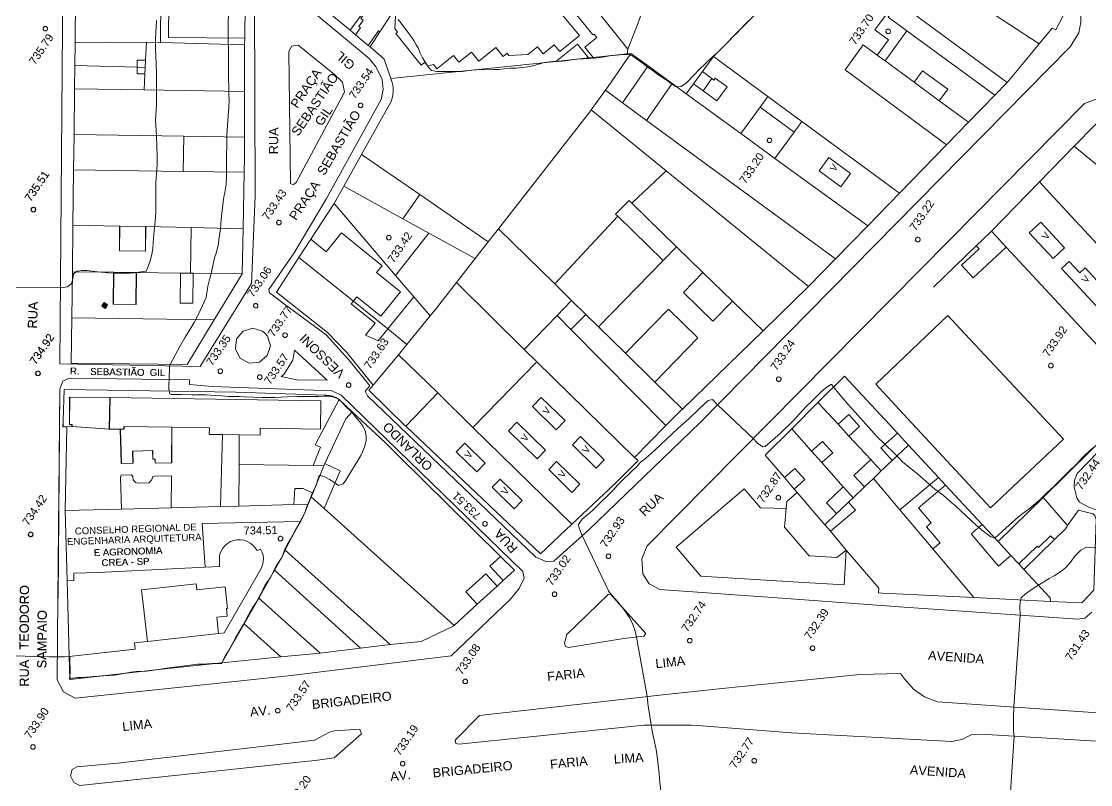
# Model space of a CAD drawing. Header units: metres. Extents: x 7 to 327053, y 40 to 7393807.
# Drawn here: x 326161 to 326394.9, y 7392759.1 to 7392926.1 of the extents above; entities that cross this region are included whole.
import ezdxf
from ezdxf.enums import TextEntityAlignment as Align

# ---------------------------------------------------------------- set-up
doc = ezdxf.new("R2010")
doc.units = ezdxf.units.M
doc.layers.get('0').update_dxf_attribs({"lineweight": 18})
for name, color, linetype, lineweight in [('100_SIST_VIARIO_MEIO_FIO', 1, 'Continuous', 18), ('106_PRACAS_PARQUES_TOP', 7, 'Continuous', 18), ('108_SEP_FIS_CANT_CENT_ILHA', 7, 'Continuous', 18), ('144_P_DUPLA_ASF_TOP', 7, 'Continuous', 18), ('160_P_SIMP_ASF_TOP', 7, 'Continuous', 18), ('168_P_SIMP_PARALE_TOP', 7, 'Continuous', 18), ('206_MURO_E_MURO_ARRIMO', 7, 'Continuous', 18), ('214_PROJ_BEIRAL_EDIF', 10, 'Continuous', 18), ('216_EDIF_NOTAVEL', 2, 'Continuous', 18), ('218_EDIF_NOTAVEL_TOP', 7, 'Continuous', 18), ('600_CURVA_MESTRA', 14, 'Continuous', 18), ('604_CURVA_INTERM', 7, 'Continuous', 18), ('606_PTO_COTADO', 7, 'Continuous', 18), ('608_PTO_COTADO_INTERVIA', 1, 'Continuous', 18), ('626_SEGM_CURVA_INTERM', 7, 'Continuous', 18), ('908_DADOS_VARIAVEIS', 7, 'Continuous', 13)]:
    doc.layers.add(name, color=color, linetype=linetype, lineweight=lineweight)
doc.styles.add('Style-Arial', font='arial.ttf', dxfattribs={"height": 1.75})

# ---------------------------------------------------------------- blocks, each defined once
blk = doc.blocks.new('SP09')
at = {"color": 0, "linetype": 'Continuous'}
blk.add_lwpolyline([(-0.03, -0.51), (-0.14, -0.49), (-0.24, -0.46), (-0.31, -0.42), (-0.35, -0.39), (-0.42, -0.31), (-0.47, -0.24), (-0.51, -0.15), (-0.52, -0.09), (-0.52, 0.03), (-0.51, 0.11), (-0.48, 0.2), (-0.44, 0.27), (-0.4, 0.33), (-0.32, 0.39), (-0.23, 0.44), (-0.15, 0.48), (-0.1, 0.48), (-0.03, 0.48), (0.08, 0.48), (0.19, 0.44), (0.27, 0.4), (0.35, 0.32), (0.41, 0.23), (0.46, 0.11), (0.48, 0.03), (0.48, -0.03), (0.47, -0.08), (0.44, -0.21), (0.38, -0.3), (0.31, -0.38), (0.23, -0.44), (0.1, -0.49), (0.02, -0.51)], close=True, dxfattribs=at)
blk = doc.blocks.new('SP10')
at = {"color": 0, "linetype": 'Continuous'}
blk.add_lwpolyline([(-0.03, -0.51), (-0.14, -0.49), (-0.24, -0.46), (-0.31, -0.42), (-0.35, -0.39), (-0.42, -0.31), (-0.47, -0.24), (-0.51, -0.15), (-0.52, -0.09), (-0.52, 0.03), (-0.51, 0.11), (-0.48, 0.2), (-0.44, 0.27), (-0.4, 0.33), (-0.32, 0.39), (-0.23, 0.44), (-0.15, 0.48), (-0.1, 0.48), (-0.03, 0.48), (0.08, 0.48), (0.19, 0.44), (0.27, 0.4), (0.35, 0.32), (0.41, 0.23), (0.46, 0.11), (0.48, 0.03), (0.48, -0.03), (0.47, -0.08), (0.44, -0.21), (0.38, -0.3), (0.31, -0.38), (0.23, -0.44), (0.1, -0.49), (0.02, -0.51)], close=True, dxfattribs=at)

msp = doc.modelspace()

# ---------------------------------------------------------------- hatches: boundary and pattern name
at = {"layer": '908_DADOS_VARIAVEIS', "lineweight": 0}
for points in [[(326179.018, 7392864.523), (326178.563, 7392863.835), (326179.31, 7392863.34), (326179.765, 7392864.029)], [(326179.067, 7392864.523), (326178.611, 7392863.835), (326179.358, 7392863.34), (326179.814, 7392864.029)]]:
    msp.add_hatch(color=256, dxfattribs=at).paths.add_polyline_path(points)

# ---------------------------------------------------------------- linework, layer by layer
at = {"layer": '100_SIST_VIARIO_MEIO_FIO'}
for points in [[(326169.405, 7392851.161), (326200.092, 7392850.62), (326211.284, 7392868.765), (326212.093, 7392887.907), (326211.948, 7392930.794), (326212.611, 7393011.658), (326211.31, 7393014.325), (326208.901, 7393016.057), (326207.109, 7393016.466), (326173.814, 7393016.34), (326171.909, 7393015.191), (326170.729, 7393013.004), (326170.087, 7392942.881)], [(326229.461, 7392914.475), (326221.492, 7392920.876), (326220.076, 7392920.615), (326219.508, 7392919.375), (326219.823, 7392890.533), (326220.523, 7392890.352), (326221.085, 7392890.807), (326231.679, 7392910.604), (326231.216, 7392912.748), (326230.732, 7392913.292)]]:
    msp.add_lwpolyline(points, close=True, dxfattribs=at)
for points in [[(326221.622, 7392930.84), (326237.03, 7392917.963), (326238.591, 7392916.059), (326239.902, 7392913.383), (326240.13, 7392911.154), (326239.684, 7392908.958), (326227.719, 7392887.316), (326220.62, 7392875.466), (326215.111, 7392867.393), (326215.238, 7392866.67), (326218.801, 7392864.014), (326227.667, 7392857.488), (326232.573, 7392852.061), (326237.158, 7392846.358), (326236.159, 7392845.162), (326236.659, 7392844.144), (326273.423, 7392808.956), (326273.48, 7392808.908), (326275.903, 7392807.84), (326277.447, 7392808.039), (326284.998, 7392814.804), (326309.435, 7392838.358), (326390.379, 7392920.524), (326392.27, 7392923.561), (326392.732, 7392925.894), (326393.38, 7392959.461)], [(326399.387, 7392908.788), (326398.18, 7392909.138), (326396.086, 7392909.06), (326393.52, 7392908.086), (326357.712, 7392871.905), (326297.854, 7392811.357), (326296.7, 7392808.518), (326296.912, 7392805.278), (326298.287, 7392803.076), (326300.597, 7392801.825), (326327.331, 7392799.899)], [(326169.353, 7392845.639), (326170.073, 7392847.387), (326171.39, 7392848.047), (326197.726, 7392847.68), (326197.737, 7392846.649), (326202.693, 7392846.207), (326228.87, 7392845.268), (326230.892, 7392844.307), (326270.654, 7392805.748), (326270.92, 7392804.265), (326269.849, 7392802.061), (326267.974, 7392799.689), (326255.016, 7392787.316), (326219.982, 7392783.036), (326197.974, 7392780.701)], [(326168.971, 7392799.892), (326169.361, 7392845.597), (326169.353, 7392845.639)], [(326169.02, 7392799.892), (326169.41, 7392845.596), (326169.402, 7392845.639)], [(326197.974, 7392780.701), (326172.745, 7392778.024), (326170.155, 7392779.446), (326168.819, 7392782.082), (326168.971, 7392799.892)]]:
    msp.add_lwpolyline(points, dxfattribs=at)
at = {"layer": '100_SIST_VIARIO_MEIO_FIO', "flags": 128}
for points in [[(326396.924, 7392818.954), (326394.479, 7392819.786), (326392.409, 7392820.951), (326391.822, 7392821.862), (326391.227, 7392824.221), (326391.353, 7392825.728), (326391.935, 7392827.183), (326396.609, 7392831.96)], [(326327.331, 7392799.899), (326354.042, 7392797.974), (326392.094, 7392795.364), (326393.571, 7392795.563), (326395.106, 7392796.828)]]:
    msp.add_lwpolyline(points, dxfattribs=at)
at = {"layer": '108_SEP_FIS_CANT_CENT_ILHA'}
for points in [[(326213.742, 7392858.318), (326211.601, 7392858.984), (326209.452, 7392858.349), (326208.017, 7392856.627), (326207.781, 7392854.398), (326208.823, 7392852.413), (326210.792, 7392851.342), (326213.025, 7392851.545), (326214.768, 7392852.955), (326215.434, 7392855.095), (326214.799, 7392857.245), (326214.323, 7392857.833)], [(326217.776, 7392848.376), (326221.232, 7392847.691), (326227.833, 7392847.598), (326220.732, 7392854.163), (326220.384, 7392851.951), (326218.36, 7392848.846)], [(326292.738, 7392791.082), (326297.118, 7392791.615), (326297.562, 7392792.182), (326289.854, 7392800.797), (326289.331, 7392800.752), (326280.266, 7392791.989), (326279.742, 7392790.105), (326280.002, 7392789.385), (326280.629, 7392789.103)]]:
    msp.add_lwpolyline(points, close=True, dxfattribs=at)
at = {"layer": '108_SEP_FIS_CANT_CENT_ILHA', "flags": 128}
for points in [[(326442.327, 7392771.743), (326379.342, 7392776.038), (326361.349, 7392777.269), (326358.553, 7392778.336), (326356.093, 7392780.04), (326354.111, 7392782.283), (326353.235, 7392783.409), (326344.382, 7392783.246), (326314.263, 7392780.151)], [(326308.896, 7392772.041), (326329.439, 7392770.48), (326364.467, 7392768.602), (326366.668, 7392769.044), (326368.699, 7392769.999), (326372.113, 7392770.119), (326442.056, 7392765.85), (326443.995, 7392766.921), (326444.779, 7392768.187), (326445.284, 7392770.861), (326445.119, 7392771.321), (326442.327, 7392771.743)]]:
    msp.add_lwpolyline(points, dxfattribs=at)
at = {"layer": '108_SEP_FIS_CANT_CENT_ILHA'}
for points in [[(326314.263, 7392780.151), (326301.267, 7392778.815), (326261.177, 7392774.257), (326255.878, 7392768.86), (326255.978, 7392768.161), (326256.665, 7392767.999), (326292.872, 7392771.727), (326297.143, 7392772.135), (326307.515, 7392772.146), (326308.896, 7392772.041)], [(326217.27, 7392767.933), (326225.057, 7392768.842), (326228.367, 7392770.584), (326229.45, 7392770.929), (326235.041, 7392771.248), (326235.359, 7392770.232), (326229.422, 7392764.997), (326225.26, 7392764.426), (326222.948, 7392764.175)], [(326201.385, 7392761.835), (326173.735, 7392758.974), (326172.417, 7392759.639), (326171.687, 7392761.091), (326172.093, 7392762.486), (326173.105, 7392763.05), (326182.011, 7392763.815), (326217.27, 7392767.933)], [(326222.948, 7392764.175), (326201.385, 7392761.835)]]:
    msp.add_lwpolyline(points, dxfattribs=at)
at = {"layer": '206_MURO_E_MURO_ARRIMO'}
for p, q in [((326232.889, 7392924.11), (326234.067, 7392923.143)), ((326209.8, 7392920.957), (326209.816, 7392922.398)), ((326236.84, 7392920.823), (326237.232, 7392920.487)), ((326237.232, 7392920.487), (326240.355, 7392917.811)), ((326240.355, 7392917.811), (326241.808, 7392913.573)), ((326235.402, 7392896.979), (326231.511, 7392890.021)), ((326231.511, 7392890.021), (326229.4, 7392886.247)), ((326229.4, 7392886.247), (326224.301, 7392878.408)), ((326369.84, 7392876.948), (326360.458, 7392867.901)), ((326170.083, 7392838.851), (326170.309, 7392845.526)), ((326170.132, 7392838.851), (326170.358, 7392845.526)), ((326170.309, 7392845.526), (326207.881, 7392844.97)), ((326207.881, 7392844.97), (326227.391, 7392844.31)), ((326227.391, 7392844.31), (326227.613, 7392844.317)), ((326227.613, 7392844.317), (326228.36, 7392844.255)), ((326228.36, 7392844.255), (326229.087, 7392844.077)), ((326229.087, 7392844.077), (326229.776, 7392843.787)), ((326229.776, 7392843.787), (326230.468, 7392843.338)), ((326170.067, 7392837.419), (326170.083, 7392838.851)), ((326170.116, 7392837.419), (326170.132, 7392838.851)), ((326233.357, 7392840.644), (326240.518, 7392833.965)), ((326384.482, 7392821.923), (326402.332, 7392839.592)), ((326170.889, 7392837.41), (326170.067, 7392837.419)), ((326170.938, 7392837.41), (326170.116, 7392837.419)), ((326240.518, 7392833.965), (326243.185, 7392831.371)), ((326243.185, 7392831.371), (326265.802, 7392809.022)), ((326266.331, 7392803.759), (326265.012, 7392802.554)), ((326260.668, 7392798.586), (326255.614, 7392793.969)), ((326171.471, 7392784.773), (326171.408, 7392787.19)), ((326171.52, 7392784.773), (326171.456, 7392787.19)), ((326201.317, 7392785.422), (326192.331, 7392784.435)), ((326204.839, 7392785.809), (326201.317, 7392785.422)), ((326171.573, 7392782.153), (326171.471, 7392784.773)), ((326171.621, 7392782.153), (326171.52, 7392784.773)), ((326192.331, 7392784.435), (326171.573, 7392782.153)), ((326192.38, 7392784.435), (326171.621, 7392782.153))]:
    msp.add_line(p, q, dxfattribs=at)
for points in [[(326237.232, 7392920.487), (326239.376, 7392923.798)], [(326303.299, 7392912.482), (326298.045, 7392916.306)], [(326231.511, 7392890.021), (326244.436, 7392882.893)], [(326229.4, 7392886.247), (326242.84, 7392870.475)], [(326233.585, 7392864.845), (326241.104, 7392858.809)], [(326208.64, 7392835.632), (326208.605, 7392829.123)], [(326327.9, 7392826.292), (326330.041, 7392823.784)], [(326340.13, 7392819.24), (326339.276, 7392818.428)]]:
    msp.add_lwpolyline(points, dxfattribs=at)
at = {"layer": '206_MURO_E_MURO_ARRIMO', "flags": 128}
for points in [[(326355.028, 7392833.406), (326352.595, 7392836.031)], [(326361.573, 7392826.345), (326363.14, 7392824.655)], [(326341.904, 7392820.927), (326340.13, 7392819.24)]]:
    msp.add_lwpolyline(points, dxfattribs=at)
at = {"layer": '214_PROJ_BEIRAL_EDIF'}
for points in [[(326293.619, 7392919.973), (326287.202, 7392928.024), (326280.642, 7392936.383), (326280.856, 7392942.168), (326281.437, 7392981.722), (326285.246, 7392981.666), (326285.601, 7393005.807), (326281.791, 7393005.863), (326281.886, 7393012.294), (326298.079, 7393012.269), (326298.028, 7393008.194), (326297.777, 7392988.166), (326297.689, 7392981.079), (326297.614, 7392975.149), (326297.536, 7392968.849), (326297.461, 7392962.896), (326297.405, 7392956.763), (326297.344, 7392948.929), (326297.285, 7392941.424), (326297.26, 7392938.226), (326297.239, 7392935.543), (326297.026, 7392929.004), (326295.91, 7392925.764)], [(326348.182, 7392961.524), (326349.105, 7392957.533), (326353.028, 7392955.306), (326389.813, 7392934.427), (326389.854, 7392929.244), (326387.231, 7392924.192), (326386.436, 7392924.579), (326383.585, 7392921.14), (326357.871, 7392938.008), (326356.053, 7392939.2), (326341.405, 7392948.809), (326332.644, 7392948.922), (326332.665, 7392950.079), (326328.811, 7392950.058), (326326.643, 7392951.994), (326326.717, 7392962.895), (326330.409, 7392962.856), (326338.591, 7392962.77), (326340.838, 7392962.746), (326345.861, 7392962.694), (326348.034, 7392962.671)], [(326280.642, 7392936.383), (326287.202, 7392928.024), (326293.619, 7392919.973), (326293.489, 7392918.94), (326286.037, 7392918.166), (326284.239, 7392920.422), (326286.866, 7392922.516), (326286.239, 7392923.301), (326285.982, 7392923.096), (326283.866, 7392925.75), (326275.045, 7392936.42), (326274.213, 7392935.678), (326271.732, 7392938.544), (326272.575, 7392939.359), (326260.039, 7392954.409), (326261.308, 7392956.204), (326262.494, 7392957.882), (326264.433, 7392955.616), (326267.292, 7392952.274), (326271.042, 7392947.657), (326275.7, 7392941.92), (326280.234, 7392936.302)], [(326239.018, 7392932.606), (326235.066, 7392933.487), (326233.933, 7392928.404), (326235.703, 7392928.01), (326232.889, 7392924.11), (326225.233, 7392930.391), (326226.268, 7392935.032), (326224.746, 7392935.371), (326224.912, 7392936.12), (326221.629, 7392936.852), (326221.595, 7392941.734), (326242.277, 7392937.122)], [(326348.176, 7392918.662), (326350.634, 7392922.001), (326347.649, 7392924.198), (326349.983, 7392927.369), (326346.71, 7392929.751), (326339.888, 7392934.717), (326334.145, 7392938.897), (326333.243, 7392939.554), (326327.315, 7392933.565), (326312.339, 7392918.354), (326324.266, 7392909.598), (326331.696, 7392904.143), (326353.039, 7392888.476), (326363.358, 7392899.093), (326341.19, 7392915.435), (326345.095, 7392920.898)], [(326383.585, 7392921.14), (326357.871, 7392938.008), (326352.715, 7392930.242), (326376.592, 7392912.671), (326379.124, 7392915.758)], [(326245.037, 7392932.538), (326239.376, 7392923.798), (326239.12, 7392923.983), (326236.84, 7392920.823), (326234.067, 7392923.143), (326235.149, 7392924.643), (326234.753, 7392924.929), (326235.75, 7392926.311), (326235.228, 7392926.687), (326240.216, 7392933.6), (326240.653, 7392933.285), (326241.799, 7392934.873)], [(326172.728, 7392921.395), (326188.313, 7392921.54), (326191.396, 7392921.456), (326191.502, 7392931.364), (326189.898, 7392931.358), (326172.829, 7392931.293)], [(326209.897, 7392929.996), (326209.816, 7392922.398), (326193.175, 7392922.562), (326193.25, 7392930.16)], [(326354.64, 7392923.979), (326373.932, 7392909.937), (326376.592, 7392912.671), (326352.715, 7392930.242), (326350.538, 7392926.965)], [(326356.225, 7392912.759), (326349.892, 7392917.417), (326354.64, 7392923.979), (326373.932, 7392909.937), (326368.147, 7392903.99), (326361.749, 7392908.696), (326363.603, 7392911.215), (326358.08, 7392915.279)], [(326188.139, 7392917.586), (326188.313, 7392921.54), (326172.728, 7392921.395), (326172.669, 7392916.446), (326186.287, 7392916.024), (326186.303, 7392917.604)], [(326188.006, 7392914.56), (326188.068, 7392915.969), (326188.139, 7392917.586), (326188.313, 7392921.54), (326191.396, 7392921.456), (326209.8, 7392920.957), (326209.747, 7392916.068), (326209.749, 7392910.758), (326187.852, 7392911.082)], [(326277.915, 7392917.322), (326285.026, 7392918.061), (326282.623, 7392921.075)], [(326356.225, 7392912.759), (326361.749, 7392908.696), (326368.147, 7392903.99), (326363.358, 7392899.093), (326341.19, 7392915.435), (326345.095, 7392920.898), (326348.176, 7392918.662), (326349.892, 7392917.417)], [(326286.037, 7392918.166), (326285.026, 7392918.061), (326277.915, 7392917.322), (326241.808, 7392913.573), (326242.023, 7392912.945), (326242.195, 7392912.216), (326242.289, 7392911.472), (326242.303, 7392910.724), (326242.236, 7392909.98), (326242.09, 7392909.248), (326241.866, 7392908.538), (326235.402, 7392896.979), (326248.105, 7392888.206), (326263.09, 7392877.856), (326265.306, 7392880.695), (326285.285, 7392906.288), (326285.601, 7392906.722), (326288.73, 7392911.022), (326289.832, 7392912.537), (326294.31, 7392919.025), (326293.489, 7392918.94)], [(326294.31, 7392919.025), (326289.832, 7392912.537), (326288.73, 7392911.022), (326292.493, 7392908.262), (326298.045, 7392916.306)], [(326306.381, 7392910.238), (326318.344, 7392901.531), (326322.584, 7392907.306), (326324.266, 7392909.598), (326312.339, 7392918.354), (326309.93, 7392915.072), (326312.019, 7392913.539), (326312.44, 7392913.229), (326312.762, 7392913.668), (326315.385, 7392911.742), (326313.129, 7392908.669), (326310.085, 7392910.905), (326307.996, 7392912.438)], [(326188.006, 7392914.56), (326187.852, 7392911.082), (326172.607, 7392911.308), (326172.669, 7392916.446), (326186.287, 7392916.024), (326186.273, 7392914.577)], [(326186.287, 7392916.024), (326188.068, 7392915.969), (326188.006, 7392914.56), (326186.273, 7392914.577)], [(326186.287, 7392916.024), (326188.068, 7392915.969), (326188.139, 7392917.586), (326186.303, 7392917.604)], [(326307.996, 7392912.438), (326310.085, 7392910.905), (326312.019, 7392913.539), (326309.93, 7392915.072)], [(326196.498, 7392900.957), (326172.487, 7392901.328), (326172.607, 7392911.308), (326187.852, 7392911.082), (326209.749, 7392910.758), (326209.751, 7392900.752)], [(326318.344, 7392901.531), (326325.796, 7392896.106), (326346.094, 7392881.331), (326339.074, 7392874.109), (326297.735, 7392904.419), (326303.299, 7392912.482), (326306.381, 7392910.238)], [(326292.493, 7392908.262), (326297.735, 7392904.419), (326339.074, 7392874.109), (326333.183, 7392868.048), (326302.005, 7392893.39), (326285.601, 7392906.722), (326288.73, 7392911.022)], [(326331.696, 7392904.143), (326324.266, 7392909.598), (326322.584, 7392907.306), (326330.014, 7392901.852)], [(326265.306, 7392880.695), (326285.285, 7392906.288), (326285.601, 7392906.722), (326302.005, 7392893.39), (326294.534, 7392886.28), (326293.885, 7392886.915), (326290.949, 7392883.916), (326291.41, 7392883.465), (326277.624, 7392868.638)], [(326353.039, 7392888.476), (326346.094, 7392881.331), (326325.796, 7392896.106), (326330.014, 7392901.852), (326331.696, 7392904.143)], [(326172.394, 7392893.612), (326172.487, 7392901.328), (326196.498, 7392900.957), (326196.383, 7392893.253)], [(326209.751, 7392900.752), (326209.753, 7392896.054), (326209.696, 7392893.054), (326196.383, 7392893.253), (326196.498, 7392900.957)], [(326335.486, 7392893.388), (326337.593, 7392896.259), (326342.336, 7392892.777), (326340.229, 7392889.907)], [(326198.104, 7392880.956), (326188.112, 7392881.173), (326182.426, 7392881.297), (326172.249, 7392881.519), (326172.394, 7392893.612), (326196.383, 7392893.253), (326209.696, 7392893.054), (326209.464, 7392880.709)], [(326316.524, 7392864.871), (326310.065, 7392871.16), (326304.302, 7392876.77), (326294.534, 7392886.28), (326302.005, 7392893.39), (326333.183, 7392868.048), (326323.202, 7392858.37)], [(326250.097, 7392879.771), (326260.224, 7392874.186), (326263.09, 7392877.856), (326248.105, 7392888.206), (326244.436, 7392882.893)], [(326284.419, 7392861.987), (326287.217, 7392859.248), (326301.347, 7392873.739), (326291.41, 7392883.465), (326277.624, 7392868.638), (326281.337, 7392865.004)], [(326182.426, 7392881.297), (326182.405, 7392875.865), (326188.092, 7392875.843), (326188.112, 7392881.173), (326198.104, 7392880.956), (326197.982, 7392871.004), (326195.791, 7392871.031), (326186.107, 7392871.151), (326181.135, 7392871.212), (326172.126, 7392871.323), (326172.249, 7392881.519)], [(326182.426, 7392881.297), (326188.112, 7392881.173), (326188.092, 7392875.843), (326182.405, 7392875.865)], [(326182.474, 7392881.297), (326188.161, 7392881.173), (326188.141, 7392875.843), (326182.454, 7392875.865)], [(326198.541, 7392870.997), (326209.279, 7392870.865), (326209.464, 7392880.709), (326198.104, 7392880.956), (326197.982, 7392871.004)], [(326233.585, 7392864.845), (326234.38, 7392865.823), (326239.595, 7392861.584), (326243.924, 7392866.909), (326238.687, 7392871.166), (326239.864, 7392872.615), (326231.003, 7392879.817), (326227.647, 7392875.689), (326224.301, 7392878.408), (326221.69, 7392874.394)], [(326250.372, 7392861.636), (326246.805, 7392865.823), (326242.84, 7392870.475), (326250.097, 7392879.771), (326260.224, 7392874.186), (326256.117, 7392868.925), (326251.763, 7392863.347)], [(326277.624, 7392868.638), (326281.337, 7392865.004), (326278.152, 7392861.737), (326270.929, 7392854.33), (326256.117, 7392868.925), (326260.224, 7392874.186), (326263.09, 7392877.856), (326265.306, 7392880.695)], [(326376.414, 7392876.716), (326373.188, 7392880.199), (326372.827, 7392879.828), (326369.84, 7392876.948), (326370.451, 7392876.289), (326366.616, 7392872.738), (326369.156, 7392869.995)], [(326299.547, 7392847.179), (326308.97, 7392856.842), (326302.509, 7392863.142), (326293.098, 7392853.491), (326287.217, 7392859.248), (326301.347, 7392873.739), (326304.302, 7392876.77), (326310.065, 7392871.16), (326305.791, 7392866.777), (326312.245, 7392860.483), (326316.524, 7392864.871), (326323.202, 7392858.37), (326305.575, 7392841.278)], [(326241.104, 7392858.809), (326245.322, 7392855.423), (326243.49, 7392853.169), (326237.895, 7392846.497), (326232.09, 7392853.687), (326227.957, 7392858.037), (326216.783, 7392866.849), (326221.69, 7392874.394), (326233.585, 7392864.845), (326233.134, 7392864.289), (326238.348, 7392860.051), (326236.23, 7392857.445), (326239.011, 7392856.234)], [(326181.135, 7392871.212), (326172.126, 7392871.323), (326172.005, 7392861.231), (326203.146, 7392860.765), (326209.279, 7392870.865), (326198.541, 7392870.997), (326198.46, 7392864.416), (326195.71, 7392864.45), (326195.791, 7392871.031), (326186.107, 7392871.151), (326186.021, 7392864.167), (326181.049, 7392864.229)], [(326181.135, 7392871.212), (326186.107, 7392871.151), (326186.021, 7392864.167), (326181.049, 7392864.229)], [(326181.184, 7392871.212), (326186.156, 7392871.151), (326186.07, 7392864.167), (326181.098, 7392864.229)], [(326198.541, 7392870.997), (326197.982, 7392871.004), (326195.791, 7392871.031), (326195.71, 7392864.45), (326198.46, 7392864.416)], [(326256.117, 7392868.925), (326270.929, 7392854.33), (326273.721, 7392851.58), (326259.73, 7392837.28), (326252.045, 7392844.799), (326243.49, 7392853.169), (326245.322, 7392855.423), (326250.372, 7392861.636), (326251.763, 7392863.347)], [(326241.104, 7392858.809), (326246.805, 7392865.823), (326250.372, 7392861.636), (326245.322, 7392855.423)], [(326203.146, 7392860.765), (326172.005, 7392861.231), (326171.885, 7392851.309), (326197.209, 7392850.988)], [(326281.188, 7392858.673), (326278.152, 7392861.737), (326270.929, 7392854.33), (326273.721, 7392851.58), (326295.068, 7392830.665), (326301.973, 7392837.698)], [(326287.217, 7392859.248), (326293.098, 7392853.491), (326299.547, 7392847.179), (326305.575, 7392841.278), (326305.317, 7392841.028), (326301.973, 7392837.698), (326281.188, 7392858.673), (326284.419, 7392861.987)], [(326237.895, 7392846.497), (326243.49, 7392853.169), (326252.045, 7392844.799), (326245.045, 7392837.508), (326244.854, 7392837.688), (326236.964, 7392845.39)], [(326295.068, 7392830.665), (326295.922, 7392830.021), (326290.772, 7392824.94), (326281.379, 7392816.099), (326259.73, 7392837.28), (326273.721, 7392851.58)], [(326172.013, 7392837.44), (326180.209, 7392836.916), (326180.311, 7392843.789), (326171.494, 7392843.889), (326171.476, 7392837.905), (326172.001, 7392837.891)], [(326172.062, 7392837.44), (326180.258, 7392836.916), (326180.36, 7392843.789), (326171.543, 7392843.889), (326171.525, 7392837.905), (326172.05, 7392837.89)], [(326193.852, 7392837.321), (326202.098, 7392837.199), (326202.077, 7392835.729), (326204.933, 7392835.686), (326208.64, 7392835.632), (326213.172, 7392835.564), (326213.194, 7392837.089), (326226.408, 7392836.894), (326226.5, 7392843.106), (326180.311, 7392843.789), (326180.209, 7392836.916), (326182.602, 7392836.876), (326183.382, 7392836.864), (326183.391, 7392837.475)], [(326259.73, 7392837.28), (326281.379, 7392816.099), (326274.521, 7392809.645), (326245.045, 7392837.508), (326252.045, 7392844.799)], [(326272.751, 7392841.842), (326274.696, 7392843.83), (326279.884, 7392838.755), (326277.939, 7392836.767)], [(326224.78, 7392828.909), (326227.142, 7392828.877), (326227.356, 7392829.337), (326231.931, 7392839.172), (326233.357, 7392840.644), (326230.468, 7392843.338), (326225.247, 7392833.48), (326226.437, 7392832.934)], [(326193.852, 7392837.321), (326193.8, 7392829.511), (326190.223, 7392829.417), (326190.199, 7392830.321), (326189.697, 7392830.308), (326189.647, 7392832.217), (326185.29, 7392832.102), (326185.359, 7392829.475), (326182.798, 7392829.408), (326182.602, 7392836.876), (326180.209, 7392836.916), (326172.013, 7392837.44), (326170.889, 7392837.41), (326170.573, 7392819.08), (326182.863, 7392819.402), (326182.681, 7392826.329), (326182.815, 7392826.846), (326185.096, 7392826.906), (326185.376, 7392826.527), (326185.455, 7392825.798), (326185.909, 7392825.229), (326186.613, 7392825.041), (326188.824, 7392825.14), (326189.33, 7392825.666), (326189.668, 7392826.171), (326189.749, 7392826.519), (326190.07, 7392826.612), (326193.781, 7392826.709), (326193.735, 7392819.688), (326204.535, 7392819.972), (326204.933, 7392835.686), (326202.077, 7392835.729), (326202.098, 7392837.199)], [(326182.602, 7392836.876), (326182.798, 7392829.408), (326185.359, 7392829.475), (326185.29, 7392832.102), (326189.647, 7392832.217), (326189.697, 7392830.308), (326190.199, 7392830.321), (326190.223, 7392829.417), (326193.8, 7392829.511), (326193.852, 7392837.321), (326183.391, 7392837.475), (326183.382, 7392836.864)], [(326182.651, 7392836.876), (326182.847, 7392829.407), (326185.408, 7392829.475), (326185.339, 7392832.102), (326189.696, 7392832.217), (326189.746, 7392830.308), (326190.248, 7392830.321), (326190.272, 7392829.417), (326193.849, 7392829.511), (326193.901, 7392837.321), (326183.439, 7392837.475), (326183.43, 7392836.864)], [(326267.502, 7392836.503), (326269.356, 7392838.397), (326275.63, 7392832.259), (326273.776, 7392830.364)], [(326336.703, 7392815.982), (326330.68, 7392823.036), (326330.041, 7392823.784), (326332.362, 7392825.849), (326330.17, 7392828.312), (326327.9, 7392826.292), (326323.699, 7392831.212), (326329.469, 7392836.952), (326333.809, 7392832.075), (326336.052, 7392829.555), (326340.759, 7392824.267), (326337.064, 7392820.754), (326339.276, 7392818.428)], [(326281.514, 7392833.447), (326283.27, 7392835.242), (326288.468, 7392830.157), (326286.711, 7392828.361)], [(326256.077, 7392831.922), (326257.963, 7392833.85), (326262.452, 7392829.458), (326260.566, 7392827.53)], [(326276.314, 7392828.033), (326278.061, 7392829.818), (326283.148, 7392824.84), (326281.402, 7392823.055)], [(326220.559, 7392820.392), (326208.556, 7392820.077), (326208.605, 7392829.123), (326224.78, 7392828.909), (326227.142, 7392828.877), (326224.695, 7392822.895), (326222.603, 7392823.884), (326220.824, 7392823.884)], [(326227.356, 7392829.337), (326227.142, 7392828.877), (326224.695, 7392822.895), (326224.355, 7392822.065), (326227.21, 7392819.498), (326230.698, 7392827.743)], [(326263.977, 7392824.173), (326268.764, 7392819.489), (326270.512, 7392821.276), (326265.725, 7392825.959)], [(326221.944, 7392816.655), (326218.745, 7392810.61), (326218.647, 7392810.387), (326241.649, 7392789.76), (326248.448, 7392790.467), (326255.396, 7392793.769), (326255.614, 7392793.969), (326227.21, 7392819.498), (326224.355, 7392822.065), (326223.705, 7392820.475), (326222.815, 7392818.299)], [(326241.649, 7392789.76), (326218.647, 7392810.387), (326218.021, 7392808.961), (326216.344, 7392806.015), (326235.18, 7392788.974)], [(326266.331, 7392803.759), (326268.824, 7392806.037), (326265.802, 7392809.022), (326263.47, 7392806.891)], [(326216.344, 7392806.015), (326235.18, 7392788.974), (326226.339, 7392787.899), (326212.879, 7392799.929)], [(326260.668, 7392798.586), (326265.012, 7392802.554), (326262.552, 7392805.247), (326258.208, 7392801.278)], [(326226.339, 7392787.899), (326217.727, 7392787.062), (326209.68, 7392794.311), (326212.879, 7392799.929)], [(326204.839, 7392785.809), (326209.68, 7392794.311), (326217.727, 7392787.062)]]:
    msp.add_lwpolyline(points, close=True, dxfattribs=at)
for points in [[(326260.277, 7392950.163), (326283.042, 7392922.969), (326278.721, 7392919.48), (326277.531, 7392920.955), (326275.101, 7392918.993), (326273.873, 7392920.513), (326271.788, 7392918.829), (326267.583, 7392918.633), (326267.198, 7392919.109), (326266.337, 7392918.413), (326264.763, 7392920.363), (326261.027, 7392917.348), (326259.406, 7392919.355), (326256.66, 7392917.139), (326255.48, 7392918.601), (326251.846, 7392915.667), (326251.087, 7392916.608), (326249.817, 7392916.374), (326249.223, 7392917.109), (326248.443, 7392916.48), (326242.861, 7392923.395), (326243.258, 7392923.715), (326242.647, 7392924.471), (326242.773, 7392927.274)], [(326391.256, 7392898.769), (326395.748, 7392903.386), (326395.868, 7392903.471)], [(326392.229, 7392897.971), (326391.256, 7392898.769), (326383.669, 7392890.971), (326385.958, 7392888.495)], [(326392.229, 7392897.971), (326391.256, 7392898.769)], [(326376.414, 7392876.716), (326373.188, 7392880.199), (326383.669, 7392890.971), (326385.958, 7392888.495)], [(326377.434, 7392875.614), (326376.414, 7392876.716)], [(326366.336, 7392858.843), (326363.639, 7392861.731), (326347.876, 7392846.697)], [(326347.132, 7392829.822), (326346.754, 7392830.231), (326341.993, 7392835.369), (326344.33, 7392837.449), (326341.992, 7392840.075), (326339.603, 7392837.949), (326335.222, 7392842.676), (326341.056, 7392848.481), (326351.805, 7392836.884)], [(326347.876, 7392846.697), (326353.96, 7392840.141)], [(326333.809, 7392832.075), (326329.469, 7392836.952), (326335.222, 7392842.676), (326339.603, 7392837.949), (326341.993, 7392835.369), (326346.754, 7392830.231), (326343.065, 7392826.724), (326344.254, 7392825.473)], [(326342.306, 7392822.528), (326340.759, 7392824.267), (326336.052, 7392829.555), (326338.439, 7392831.679), (326336.196, 7392834.2), (326333.809, 7392832.075)], [(326349.3, 7392833.098), (326348.993, 7392832.825), (326349.066, 7392832.744)], [(326329.717, 7392803.504), (326309.614, 7392804.696), (326304.173, 7392811.069), (326319.095, 7392823.81), (326322.642, 7392819.655), (326328.253, 7392819.515), (326327.911, 7392815.458), (326333.26, 7392809.194), (326333.473, 7392809.181)], [(326330.68, 7392823.036), (326328.384, 7392821.075), (326328.253, 7392819.515), (326327.911, 7392815.458), (326333.26, 7392809.194), (326333.473, 7392809.181)], [(326337.419, 7392815.143), (326336.703, 7392815.982), (326330.68, 7392823.036)]]:
    msp.add_lwpolyline(points, dxfattribs=at)
at = {"layer": '214_PROJ_BEIRAL_EDIF', "flags": 128}
for points in [[(326395.868, 7392903.471), (326397.136, 7392904.365), (326398.304, 7392904.534), (326399.11, 7392904.302), (326400.305, 7392903.796), (326412.053, 7392894.305), (326405.764, 7392886.855), (326392.229, 7392897.971)], [(326405.764, 7392886.855), (326392.229, 7392897.971)], [(326385.958, 7392888.495), (326401.965, 7392871.186), (326407.799, 7392864.877), (326413.607, 7392858.597), (326410.003, 7392855.05), (326405.38, 7392859.521), (326402.165, 7392856.197), (326406.72, 7392851.728), (326403.071, 7392847.931), (326377.434, 7392875.614)], [(326385.958, 7392888.495), (326401.965, 7392871.186), (326411.259, 7392882.342), (326405.764, 7392886.855)], [(326353.96, 7392840.141), (326372.954, 7392819.674), (326388.913, 7392834.671), (326366.336, 7392858.843)], [(326351.805, 7392836.884), (326352.595, 7392836.031), (326349.3, 7392833.098)], [(326349.066, 7392832.744), (326351.48, 7392830.032), (326349.065, 7392827.736)], [(326349.065, 7392827.736), (326347.132, 7392829.822)], [(326344.254, 7392825.473), (326345.409, 7392824.259), (326342.893, 7392821.868), (326342.306, 7392822.528)], [(326333.473, 7392809.181), (326339.339, 7392808.811), (326341.422, 7392810.454), (326337.936, 7392814.537), (326337.419, 7392815.143)], [(326341.422, 7392810.454), (326340.958, 7392802.837), (326329.717, 7392803.504)], [(326333.473, 7392809.181), (326339.339, 7392808.811), (326341.422, 7392810.454)]]:
    msp.add_lwpolyline(points, dxfattribs=at)
for points in [[(326381.45, 7392879.826), (326383.937, 7392882.129), (326389.146, 7392876.504), (326386.659, 7392874.201)], [(326388.524, 7392872.044), (326396.176, 7392863.78), (326398.999, 7392866.395), (326393.643, 7392872.178), (326392.477, 7392871.099), (326390.181, 7392873.578)], [(326351.48, 7392830.032), (326355.028, 7392833.406), (326361.573, 7392826.345), (326353.14, 7392819.233), (326347.347, 7392826.103), (326349.065, 7392827.736)], [(326347.347, 7392826.103), (326345.409, 7392824.259), (326342.893, 7392821.868), (326341.904, 7392820.927), (326343.404, 7392819.148), (326337.936, 7392814.537), (326341.422, 7392810.454), (326348.525, 7392802.136), (326348.438, 7392801.084), (326349.288, 7392801.036), (326369.323, 7392800.041), (326360.343, 7392810.691), (326353.14, 7392819.233)], [(326360.343, 7392810.691), (326369.323, 7392800.041), (326386.094, 7392799.208), (326386.009, 7392799.981), (326380.24, 7392806.205), (326379.137, 7392807.395), (326377.43, 7392809.236), (326374.708, 7392806.941), (326368.758, 7392813.997), (326371.149, 7392816.013), (326363.14, 7392824.655), (326357.226, 7392819.668), (326359.995, 7392816.385), (326358.964, 7392815.516), (326361.915, 7392812.016)], [(326377.43, 7392809.236), (326379.137, 7392807.395), (326383.152, 7392811.299), (326383.448, 7392810.994), (326386.108, 7392813.581), (326386.942, 7392812.723), (326389.333, 7392815.048), (326389.814, 7392815.801), (326384.482, 7392821.923), (326374.601, 7392812.289)], [(326380.24, 7392806.205), (326386.942, 7392812.723), (326389.333, 7392815.048), (326389.814, 7392815.801), (326392.204, 7392819.162), (326395.315, 7392818.329), (326395.8, 7392817.966), (326396.066, 7392817.091), (326395.538, 7392801.635), (326392.954, 7392798.867), (326386.094, 7392799.208), (326386.009, 7392799.981)], [(326374.601, 7392812.289), (326371.149, 7392816.013), (326368.758, 7392813.997), (326374.708, 7392806.941), (326377.43, 7392809.236)]]:
    msp.add_lwpolyline(points, close=True, dxfattribs=at)
at = {"layer": '216_EDIF_NOTAVEL'}
for points in [[(326208.556, 7392820.077), (326220.559, 7392820.392), (326223.705, 7392820.475), (326222.815, 7392818.299), (326221.944, 7392816.655), (326200.543, 7392816.224), (326201.141, 7392806.676), (326177.871, 7392805.508), (326172.419, 7392805.356), (326172.461, 7392803.78), (326170.975, 7392803.726), (326170.573, 7392819.08), (326182.863, 7392819.402), (326193.735, 7392819.688), (326204.535, 7392819.972)], [(326204.113, 7392792.177), (326188.526, 7392790.464), (326187.282, 7392801.777), (326199.221, 7392803.089), (326199.372, 7392801.716), (326205.561, 7392802.396), (326206.079, 7392797.683), (326205.814, 7392797.654), (326205.995, 7392796.005), (326203.72, 7392795.755)]]:
    msp.add_lwpolyline(points, close=True, dxfattribs=at)
for points in [[(326201.141, 7392806.676), (326204.345, 7392806.837), (326204.287, 7392809.19), (326204.371, 7392809.526), (326204.643, 7392810.223), (326205.029, 7392810.865), (326205.517, 7392811.433), (326206.094, 7392811.911), (326206.744, 7392812.284), (326207.447, 7392812.543), (326208.183, 7392812.679), (326208.932, 7392812.69), (326209.672, 7392812.574), (326210.382, 7392812.335), (326211.042, 7392811.979), (326211.632, 7392811.518), (326212.136, 7392810.964), (326212.539, 7392810.333), (326213.246, 7392810.643), (326213.585, 7392810.036), (326213.826, 7392809.327), (326213.929, 7392808.586), (326213.891, 7392807.838), (326213.714, 7392807.111), (326213.403, 7392806.43), (326210.297, 7392800.922), (326205.306, 7392792.307), (326204.113, 7392792.177), (326203.72, 7392795.755), (326205.995, 7392796.005), (326205.814, 7392797.654), (326206.079, 7392797.683), (326205.561, 7392802.396), (326199.372, 7392801.716), (326199.221, 7392803.089), (326187.282, 7392801.777), (326188.526, 7392790.464), (326185.696, 7392790.153), (326185.847, 7392788.776), (326185.781, 7392788.769)], [(326171.112, 7392798.476), (326170.975, 7392803.726), (326172.461, 7392803.78), (326172.419, 7392805.356), (326177.871, 7392805.508), (326201.141, 7392806.676)], [(326185.781, 7392788.769), (326171.408, 7392787.19), (326171.112, 7392798.476)], [(326185.83, 7392788.769), (326171.456, 7392787.19), (326171.161, 7392798.476)]]:
    msp.add_lwpolyline(points, dxfattribs=at)
at = {"layer": '600_CURVA_MESTRA', "elevation": 735}
msp.add_lwpolyline([(326158.745, 7392867.826), (326169.528, 7392867.757), (326171.091, 7392867.973), (326171.971, 7392868.732), (326172.202, 7392869.751), (326172.345, 7392870.855), (326173.153, 7392871.454), (326174.24, 7392871.594), (326175.259, 7392871.557), (326177.651, 7392871.264), (326180.033, 7392871.076), (326181.404, 7392871.001), (326184.718, 7392871.013), (326185.821, 7392871.105), (326187.134, 7392871.257), (326188.255, 7392871.412), (326188.764, 7392872.639), (326189.204, 7392873.911), (326189.533, 7392875.169), (326189.707, 7392876.378), (326189.817, 7392877.58), (326189.882, 7392878.742), (326190.145, 7392881.635), (326190.289, 7392883.065), (326190.38, 7392884.433), (326190.419, 7392885.734), (326190.413, 7392886.918), (326190.362, 7392887.957), (326190.347, 7392889.184), (326190.365, 7392890.546), (326190.456, 7392892.001), (326190.571, 7392893.47), (326190.664, 7392894.991), (326190.683, 7392896.596), (326190.498, 7392900.974), (326190.446, 7392902.28), (326190.367, 7392903.368), (326190.327, 7392904.425), (326190.495, 7392907.817), (326190.546, 7392911.283), (326190.493, 7392914.785), (326190.404, 7392918.492), (326190.325, 7392919.93), (326190.293, 7392921.213), (326190.321, 7392922.275), (326190.558, 7392926.276)], dxfattribs=at)
at = {"layer": '604_CURVA_INTERM', "flags": 128}
for points, elevation in [([(326192.204, 7392784.519), (326194.953, 7392784.871), (326196.19, 7392785.028), (326197.335, 7392785.211), (326199.472, 7392785.451), (326200.526, 7392785.472), (326201.673, 7392785.526), (326202.676, 7392785.604), (326204.855, 7392785.654), (326205.167, 7392786.61), (326205.701, 7392787.499), (326206.268, 7392788.387), (326207.391, 7392790.357), (326207.844, 7392791.267), (326208.97, 7392793.188), (326209.491, 7392794.08), (326210.008, 7392795.012), (326210.454, 7392795.922), (326210.996, 7392796.899), (326211.622, 7392797.853), (326212.264, 7392798.893), (326212.87, 7392799.916), (326213.322, 7392800.83), (326213.81, 7392801.739), (326214.256, 7392802.673), (326214.818, 7392803.542), (326215.449, 7392804.471), (326215.93, 7392805.245), (326216.277, 7392806.086), (326216.789, 7392807.066), (326217.326, 7392807.952), (326217.91, 7392808.82), (326218.297, 7392809.809), (326218.706, 7392810.754), (326219.204, 7392811.742), (326219.838, 7392812.834), (326220.878, 7392814.723), (326221.98, 7392816.553), (326222.546, 7392817.614), (326223.016, 7392818.767), (326223.357, 7392819.77), (326224.187, 7392821.83), (326224.576, 7392822.825), (326225.515, 7392824.804), (326225.828, 7392825.848), (326226.216, 7392826.797), (326227.333, 7392826.42), (326228.361, 7392825.881), (326229.297, 7392825.276), (326230.307, 7392824.568), (326231.395, 7392824.897), (326231.925, 7392825.747), (326232.621, 7392826.82), (326234.575, 7392830.01), (326235.254, 7392831.138), (326235.683, 7392832.102), (326236.079, 7392833.205), (326236.363, 7392834.362), (326236.403, 7392835.369), (326236.182, 7392836.558), (326235.642, 7392837.536), (326235.011, 7392838.488), (326234.251, 7392839.262), (326233.58, 7392840.207), (326232.909, 7392840.966), (326232.134, 7392841.635), (326231.838, 7392841.915), (326231.12, 7392842.699), (326230.329, 7392843.456), (326229.363, 7392843.844), (326228.285, 7392844.087), (326227.149, 7392844.085), (326226.014, 7392844.044), (326224.785, 7392844.047), (326223.503, 7392843.998), (326222.436, 7392844.022), (326221.394, 7392844.009), (326219.172, 7392843.925), (326217.887, 7392843.853), (326216.502, 7392843.818), (326213.631, 7392843.783), (326209.721, 7392843.961), (326208.588, 7392844.022), (326207.272, 7392844.046), (326206.253, 7392844.019), (326204.788, 7392844.171), (326203.47, 7392844.275), (326201.245, 7392844.394), (326200.241, 7392844.413), (326198.228, 7392844.419), (326195.892, 7392844.479), (326193.74, 7392844.479), (326193.437, 7392844.635), (326193.219, 7392845.643), (326193.263, 7392846.699), (326193.335, 7392847.741), (326193.382, 7392850.738), (326194.024, 7392851.958), (326195.722, 7392855.071), (326196.803, 7392857.029), (326198.112, 7392859.129), (326198.752, 7392860.188), (326199.443, 7392861.475), (326200.188, 7392862.969), (326201.373, 7392865.651), (326201.79, 7392868.175), (326202.114, 7392869.577), (326202.379, 7392870.547), (326202.703, 7392871.915), (326203.001, 7392873.341), (326203.252, 7392874.383), (326203.652, 7392875.602), (326204.018, 7392877.15), (326204.26, 7392878.831), (326204.506, 7392880.775), (326204.684, 7392882.769), (326205.118, 7392886.602), (326205.263, 7392887.62), (326205.473, 7392888.656), (326205.735, 7392890.401), (326205.825, 7392892.051), (326205.819, 7392895.692), (326205.884, 7392899.937), (326205.924, 7392901.058), (326206.047, 7392903.262), (326206.203, 7392905.44), (326206.35, 7392907.263), (326206.393, 7392908.972), (326206.381, 7392910.023), (326206.319, 7392911.234), (326206.257, 7392914.02), (326206.273, 7392918.387), (326206.196, 7392923.866), (326206.204, 7392925.214), (326206.305, 7392927.938)], 734), ([(326243.382, 7392926.486), (326244.077, 7392925.666), (326245.537, 7392923.691), (326246.177, 7392922.795), (326246.804, 7392921.851), (326247.354, 7392920.938), (326247.732, 7392920.27), (326248.228, 7392919.075), (326248.718, 7392918.125), (326249.986, 7392916.111), (326250.683, 7392915.284), (326251.816, 7392915.087), (326254.106, 7392915.071), (326256.248, 7392915.09), (326257.404, 7392915.105), (326258.439, 7392915.215), (326259.462, 7392915.365), (326260.518, 7392915.445), (326264.327, 7392915.535), (326265.514, 7392915.561), (326266.562, 7392915.663), (326267.857, 7392915.813), (326269.176, 7392915.864), (326270.692, 7392915.965), (326271.774, 7392916.097), (326272.834, 7392916.332), (326275.087, 7392916.968), (326276.465, 7392917.238), (326277.925, 7392917.344), (326279.289, 7392917.356), (326280.48, 7392917.5), (326281.485, 7392917.673), (326282.555, 7392917.793), (326283.836, 7392917.897), (326284.992, 7392917.938), (326286.224, 7392918.026), (326287.56, 7392918.187), (326289.725, 7392918.519), (326291.897, 7392918.741), (326293.673, 7392918.837), (326294.486, 7392918.601), (326295.485, 7392917.947), (326297.33, 7392916.571), (326298.176, 7392915.915), (326299.073, 7392915.293), (326300.245, 7392914.365), (326301.22, 7392913.787), (326302.22, 7392913.111), (326303.141, 7392912.45), (326304.07, 7392911.835), (326304.294, 7392911.757), (326305.303, 7392911.849), (326306.479, 7392912.658), (326308.175, 7392914.462), (326309.174, 7392915.45), (326312.225, 7392918.371), (326313.217, 7392919.282), (326314.141, 7392920.159), (326315.881, 7392921.882), (326316.689, 7392922.725), (326317.533, 7392923.572), (326319.165, 7392925.317), (326320.011, 7392926.196)], 734), ([(326300.646, 7392759.573), (326300.471, 7392761.503), (326300.057, 7392765.292), (326299.837, 7392766.806), (326299.64, 7392767.873), (326299.043, 7392770.563), (326298.774, 7392771.783), (326298.268, 7392775.081), (326298.109, 7392776.314), (326297.821, 7392778.424), (326295.552, 7392791.424), (326295.24, 7392792.671), (326294.618, 7392794.401), (326293.923, 7392795.783), (326293.33, 7392796.636), (326292.395, 7392797.919), (326290.887, 7392799.766), (326289.65, 7392801.159), (326289.385, 7392801.533), (326283.671, 7392813.615), (326283.301, 7392814.482), (326282.952, 7392815.306), (326282.753, 7392815.969), (326283.636, 7392817.181), (326284.913, 7392818.24), (326285.906, 7392819.105), (326287.567, 7392820.76), (326289.323, 7392822.477), (326290.46, 7392823.645), (326291.374, 7392824.627), (326292.586, 7392825.84), (326295.639, 7392828.762), (326296.41, 7392829.659), (326297.456, 7392830.431), (326299.431, 7392832.226), (326304.638, 7392837.11), (326307.023, 7392839.233), (326309.241, 7392841.293), (326311.204, 7392843.149), (326312.128, 7392843.353), (326313.253, 7392842.234), (326321.051, 7392834.822), (326321.997, 7392833.802), (326323.16, 7392833.049), (326323.649, 7392833.125), (326327.054, 7392835.979), (326329.795, 7392838.726), (326332.53, 7392841.751), (326334.003, 7392843.152), (326335.94, 7392845.043), (326336.882, 7392845.868), (326338.068, 7392846.684), (326338.208, 7392846.636), (326339.694, 7392844.72), (326341.771, 7392842.37), (326343.38, 7392840.579), (326344.419, 7392839.357), (326348.193, 7392835.232), (326349.723, 7392833.738)], 733), ([(326349.723, 7392833.738), (326352.137, 7392831.395), (326352.992, 7392830.532), (326353.737, 7392829.741), (326355.634, 7392828.17), (326356.647, 7392827.415), (326357.541, 7392826.6), (326359.626, 7392824.792), (326360.787, 7392823.77), (326362.623, 7392822.416), (326364.039, 7392821.135), (326365.304, 7392820.112), (326368.832, 7392816.821), (326369.833, 7392815.856), (326370.888, 7392814.957), (326371.734, 7392814.27), (326372.141, 7392813.981), (326373.039, 7392813.3), (326373.893, 7392813.042), (326376.302, 7392815.24), (326378.523, 7392817.218), (326379.807, 7392818.279), (326381.418, 7392819.487), (326383.332, 7392821.033), (326384.071, 7392821.736), (326385.414, 7392823.111), (326386.754, 7392824.258), (326389.674, 7392827.169), (326392.112, 7392829.593), (326393.029, 7392830.585), (326394.434, 7392831.963), (326395.377, 7392832.802)], 733), ([(326167.04, 7392787.104), (326168.802, 7392787.055), (326170.366, 7392787.124), (326171.504, 7392787.187), (326171.522, 7392785.669), (326171.584, 7392784.576), (326171.619, 7392783.482), (326171.478, 7392782.382), (326172.189, 7392782.46), (326173.281, 7392782.542), (326174.46, 7392782.599), (326176.75, 7392782.796), (326177.863, 7392782.837), (326178.964, 7392782.947), (326181.265, 7392783.104), (326183.781, 7392783.5), (326184.956, 7392783.742), (326186.06, 7392783.884), (326187.208, 7392783.881), (326188.312, 7392783.968), (326190.511, 7392784.265), (326192.204, 7392784.519)], 734), ([(326167.088, 7392787.104), (326168.85, 7392787.055), (326170.415, 7392787.124), (326171.553, 7392787.187), (326171.571, 7392785.669), (326171.633, 7392784.576), (326171.668, 7392783.482), (326171.527, 7392782.382), (326172.238, 7392782.46), (326173.33, 7392782.542), (326174.508, 7392782.599), (326176.799, 7392782.796), (326177.912, 7392782.837), (326179.013, 7392782.947), (326181.313, 7392783.104), (326183.829, 7392783.5), (326185.004, 7392783.742), (326186.108, 7392783.884), (326187.257, 7392783.881), (326188.36, 7392783.968), (326190.56, 7392784.265), (326192.252, 7392784.519)], 734), ([(326286.648, 7392738.42), (326287.61, 7392739.484), (326288.907, 7392741.043), (326289.968, 7392742.234), (326293.011, 7392745.803), (326295.288, 7392748.798), (326296.053, 7392749.803), (326299.498, 7392753.881), (326300.23, 7392754.848), (326300.888, 7392755.963), (326300.946, 7392756.434), (326300.877, 7392757.712), (326300.69, 7392759.084), (326300.646, 7392759.573)], 733)]:
    msp.add_lwpolyline(points, dxfattribs=dict(at, elevation=elevation))
at = {"layer": '604_CURVA_INTERM'}
for points, elevation in [([(326377.101, 7392754.187), (326378.106, 7392769.754), (326377.968, 7392770.834), (326378.005, 7392773.75), (326378.083, 7392776.124), (326379.461, 7392796.23), (326379.407, 7392798.231), (326379.429, 7392798.882), (326379.552, 7392799.508), (326379.678, 7392800.002), (326380.622, 7392800.838), (326381.839, 7392801.71), (326383.691, 7392802.935), (326385.818, 7392804.208), (326386.891, 7392804.807), (326388.361, 7392805.758), (326389.429, 7392806.609), (326390.521, 7392807.848), (326391.318, 7392809.014), (326392.695, 7392810.405), (326393.801, 7392810.998), (326395.962, 7392810.946)], 732), ([(326155.698, 7392808.676), (326155.62, 7392807.826), (326155.609, 7392806.536), (326155.544, 7392805.475), (326155.38, 7392803.23), (326155.372, 7392801.122), (326155.452, 7392798.872), (326155.484, 7392796.303), (326155.512, 7392795.254), (326155.447, 7392794.229), (326155.322, 7392793.061), (326155.243, 7392791.928), (326155.257, 7392790.8), (326155.349, 7392789.61), (326155.343, 7392788.575), (326155.027, 7392787.538), (326155.9, 7392787.468), (326156.072, 7392787.432), (326157.897, 7392787.359), (326163.801, 7392787.194)], 734)]:
    msp.add_lwpolyline(points, dxfattribs=dict(at, elevation=elevation))
at = {"layer": '626_SEGM_CURVA_INTERM', "elevation": 734}
for points in [[(326163.801, 7392787.194), (326167.04, 7392787.104)], [(326163.85, 7392787.194), (326167.088, 7392787.104)]]:
    msp.add_lwpolyline(points, dxfattribs=at)
at = {"layer": '908_DADOS_VARIAVEIS', "linetype": 'Continuous', "lineweight": -3, "flags": 128}
for points in [[(326179.018, 7392864.523), (326178.563, 7392863.835), (326179.31, 7392863.34), (326179.765, 7392864.029)], [(326179.067, 7392864.523), (326178.611, 7392863.835), (326179.358, 7392863.34), (326179.814, 7392864.029)]]:
    msp.add_lwpolyline(points, close=True, dxfattribs=at)

# ---------------------------------------------------------------- block references
at = {"layer": '606_PTO_COTADO', "rotation": 55.83005668387076}
for p in [(326166.227, 7392924.49, 735.795), (326350.585, 7392923.887, 733.705), (326235.173, 7392907.732, 733.54), (326324.623, 7392900.068, 733.205), (326241.361, 7392878.792, 733.42), (326357.08, 7392878.376, 733.225), (326386.178, 7392850.81, 733.92), (326326.645, 7392847.827, 733.245), (326326.566, 7392821.918, 732.87), (326262.402, 7392816.192, 733.51), (326162.988, 7392813.884, 734.42), (326163.036, 7392813.884, 734.42), (326217.672, 7392812.975, 734.51), (326334.044, 7392789, 732.39), (326217.062, 7392775.336, 733.57), (326321.272, 7392764.384, 732.76)]:
    msp.add_blockref('SP09', p, dxfattribs=at)
at = {"layer": '608_PTO_COTADO_INTERVIA', "rotation": 55.83005668387076}
for p in [(326163.602, 7392884.933, 735.51), (326163.651, 7392884.933, 735.51), (326217.316, 7392882.104, 733.43), (326212.237, 7392863.908, 733.065), (326218.667, 7392857.463, 733.575), (326164.584, 7392849.106, 734.92), (326164.633, 7392849.106, 734.92), (326204.49, 7392849.576, 733.355), (326213.117, 7392848.287, 733.76), (326232.56, 7392846.546, 733.635), (326289.396, 7392809.095, 732.935), (326277.615, 7392800.806, 733.025), (326307.179, 7392790.651, 732.74), (326258.063, 7392781.75, 733.075), (326163.518, 7392767.412, 733.905), (326244.379, 7392763.756, 733.18)]:
    msp.add_blockref('SP10', p, dxfattribs=at)

# ---------------------------------------------------------------- texts
at = {"layer": '106_PRACAS_PARQUES_TOP', "style": 'Style-Arial'}
for s, rotation, p in [('GIL', 138.78105, (326234.139, 7392916.775)), ('PRAÇA', 55.83006, (326221.337, 7392906.893)), ('SEBASTIÃO', 55.83006, (326221.539, 7392900.801)), ('GIL', 55.83006, (326226.651, 7392902.983)), ('SEBASTIÃO', 59.40984, (326227.257, 7392892.21)), ('PRAÇA', 55.83006, (326221.045, 7392882.362))]:
    msp.add_text(s, height=2, rotation=rotation, dxfattribs=at).set_placement(p)
at = {"layer": '144_P_DUPLA_ASF_TOP', "style": 'Style-Arial'}
for s, rotation, p in [('AVENIDA', 356.07611, (326359.318, 7392787.455)), ('LIMA', 6.26882, (326299.662, 7392785.58)), ('FARIA', 6.26882, (326275.975, 7392782.729)), ('BRIGADEIRO', 6.26882, (326224.52, 7392776.655)), ('AV.', 6.26882, (326210.972, 7392775.005)), ('LIMA', 6.09176, (326183.047, 7392771.832)), ('BRIGADEIRO', 5.52273, (326250.943, 7392761.682)), ('FARIA', 5.78962, (326276.616, 7392763.558)), ('LIMA', 3.31584, (326290.552, 7392764.729)), ('AV.', 6.26882, (326241.64, 7392760.885)), ('AVENIDA', 356.12453, (326355.338, 7392762.407))]:
    msp.add_text(s, height=2, rotation=rotation, dxfattribs=at).set_placement(p, align=Align.MIDDLE_LEFT)
at = {"layer": '160_P_SIMP_ASF_TOP', "style": 'Style-Arial'}
for rotation, p in [(87.83006, (326164.33, 7392858.856)), (87.83006, (326164.378, 7392858.856)), (89.89186, (326162.566, 7392780.558)), (89.89186, (326162.614, 7392780.558))]:
    msp.add_text('RUA', height=2, rotation=rotation, dxfattribs=at).set_placement(p)
for s, rotation, p in [('VESSONI', 135.70722, (326231.199, 7392848.521)), ('ORLANDO', 135.70722, (326250.405, 7392828.253)), ('RUA', 43.46595, (326296.591, 7392818.403)), ('RUA', 132.41305, (326268.946, 7392810.224)), ('TEODORO', 89.6291, (326161.528, 7392788.66)), ('TEODORO', 89.6291, (326161.577, 7392788.66)), ('SAMPAIO', 89.52213, (326165.4, 7392784.587)), ('SAMPAIO', 89.52213, (326165.448, 7392784.587))]:
    msp.add_text(s, height=2, rotation=rotation, dxfattribs=at).set_placement(p, align=Align.MIDDLE_LEFT)
at = {"layer": '168_P_SIMP_PARALE_TOP', "style": 'Style-Arial'}
msp.add_text('RUA', height=2, rotation=89.83006, dxfattribs=at).set_placement((326217.133, 7392896.979))
for s, rotation, p in [('SEBASTIÃO', 359.02456, (326175.994, 7392849.49)), ('SEBASTIÃO', 359.02456, (326176.043, 7392849.49)), ('R.', 358.98984, (326171.592, 7392849.612)), ('R.', 358.98984, (326171.641, 7392849.612)), ('GIL', 359.02456, (326189.031, 7392849.289)), ('GIL', 359.02456, (326189.08, 7392849.288))]:
    msp.add_text(s, height=1.5, rotation=rotation, dxfattribs=at).set_placement(p, align=Align.MIDDLE_LEFT)
at = {"layer": '214_PROJ_BEIRAL_EDIF', "style": 'Style-Arial'}
for p in [(326338.911, 7392893.083), (326385.298, 7392878.165), (326394.023, 7392868.702), (326276.075, 7392839.942), (326271.324, 7392834.024), (326259.022, 7392830.333), (326284.749, 7392831.445), (326279.489, 7392826.08), (326267.003, 7392822.368)]:
    msp.add_text('V', height=1.5, rotation=55.83006, dxfattribs=at).set_placement(p)
at = {"layer": '218_EDIF_NOTAVEL_TOP', "style": 'Style-Arial'}
for s, p in [('CONSELHO REGIONAL DE', (326172.692, 7392813.841)), ('ENGENHARIA ARQUITETURA', (326170.987, 7392811.532)), ('E AGRONOMIA', (326176.818, 7392809.12)), ('E AGRONOMIA', (326176.866, 7392809.12)), ('CREA - SP', (326178.52, 7392806.911)), ('CREA - SP', (326178.569, 7392806.911))]:
    msp.add_text(s, height=1.5, rotation=1.96191, dxfattribs=at).set_placement(p)
at = {"layer": '606_PTO_COTADO', "style": 'Style-Arial'}
for s, rotation, p in [('733.70', 55.83006, (326344.728, 7392924.315, 733.705)), ('735.79', 55.83006, (326165.321, 7392919.997, 735.795)), ('733.54', 55.83006, (326235.282, 7392912.515, 733.54)), ('733.20', 55.83006, (326320.718, 7392893.963, 733.205)), ('733.22', 55.83006, (326357.938, 7392883.669, 733.225)), ('733.42', 55.83006, (326243.771, 7392876.655, 733.42)), ('733.92', 55.83006, (326387.036, 7392856.103, 733.92)), ('733.24', 55.83006, (326327.504, 7392853.12, 733.245)), ('732.87', 55.83006, (326324.602, 7392824.142, 732.87)), ('734.42', 55.83006, (326163.846, 7392819.177, 734.42)), ('733.51', 136.98426, (326258.38, 7392820.122, 733.51)), ('734.51', 0.83444, (326213.293, 7392814.751, 734.51)), ('732.39', 55.83006, (326334.902, 7392794.293, 732.39)), ('733.57', 55.83006, (326221.569, 7392778.553, 733.57)), ('732.77', 55.83006, (326318.547, 7392766.067, 732.76))]:
    msp.add_text(s, height=1.75, rotation=rotation, dxfattribs=at).set_placement(p, align=Align.MIDDLE_CENTER)
at = {"layer": '608_PTO_COTADO_INTERVIA', "style": 'Style-Arial'}
for s, p in [('735.51', (326164.345, 7392890.056, 735.51)), ('735.51', (326164.394, 7392890.056, 735.51)), ('733.43', (326216.295, 7392885.997, 733.43)), ('733.06', (326213.037, 7392869.116, 733.065)), ('733.77', (326217.558, 7392860.455, 733.76)), ('734.92', (326165.442, 7392854.399, 734.92)), ('734.92', (326165.491, 7392854.399, 734.92)), ('733.35', (326204.088, 7392854.162, 733.355)), ('733.63', (326238.634, 7392853.435, 733.635)), ('733.57', (326216.752, 7392850.065, 733.575)), ('732.44', (326394.216, 7392826.99, 732.445)), ('732.93', (326290.254, 7392814.388, 732.935)), ('733.02', (326278.416, 7392806.014, 733.025)), ('732.74', (326308.038, 7392795.944, 732.74)), ('731.43', (326391.972, 7392789.678, 731.43)), ('733.08', (326258.682, 7392786.565, 733.075)), ('733.90', (326164.318, 7392772.619, 733.905)), ('733.19', (326245.121, 7392768.879, 733.18)), ('733.20', (326221.675, 7392757.781, 733.19))]:
    msp.add_text(s, height=1.75, rotation=55.83006, dxfattribs=at).set_placement(p, align=Align.MIDDLE_CENTER)

doc.saveas('drawing.dxf')
